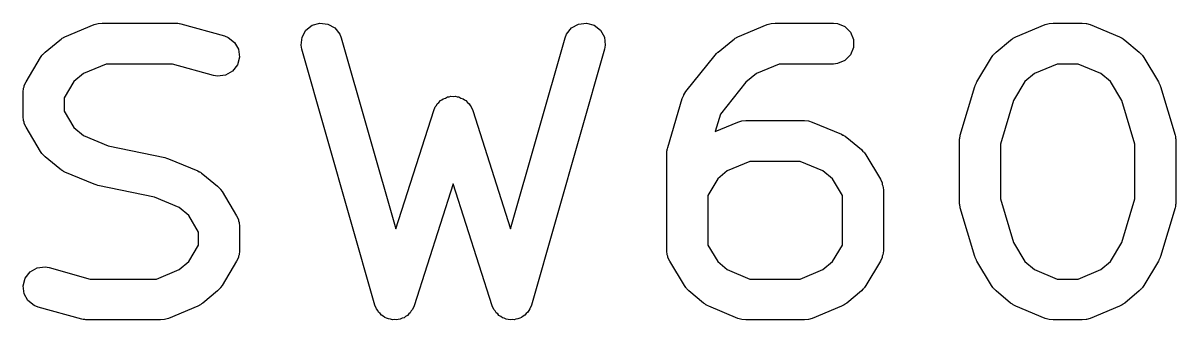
# Model space of a CAD drawing. Extents: x 2.5 to 13.9, y -9.4 to -3.9.
# Drawn here: x 12.887 to 13.1122, y -4.3088 to -4.2508 of the extents above; entities that cross this region are included whole.
import ezdxf

# ---------------------------------------------------------------- set-up
doc = ezdxf.new("R2010")
doc.units = 0
doc.header["$MEASUREMENT"] = 0
doc.layers.add('BLACK', color=7, linetype='CONTINUOUS')

msp = doc.modelspace()

# ---------------------------------------------------------------- linework, layer by layer
at = {"layer": 'BLACK', "linetype": 'CONTINUOUS'}
for p, q in [((12.89519, -4.25351), (12.90091, -4.25113)), ((12.90091, -4.25113), (12.90166, -4.2509)), ((12.90166, -4.25089), (12.90244, -4.25082)), ((12.90166, -4.2509), (12.90166, -4.25089)), ((12.90166, -4.2509), (12.90166, -4.2509)), ((12.90244, -4.25082), (12.91673, -4.25082)), ((12.91673, -4.25082), (12.91694, -4.25084)), ((12.91694, -4.25084), (12.91703, -4.25083)), ((12.91703, -4.25083), (12.91727, -4.25087)), ((12.91727, -4.25087), (12.91751, -4.25089)), ((12.91751, -4.25089), (12.91759, -4.25093)), ((12.91759, -4.25093), (12.9178, -4.25096)), ((12.9178, -4.25096), (12.92637, -4.25334)), ((12.94149, -4.25359), (12.94225, -4.25223)), ((12.94225, -4.25223), (12.94347, -4.25126)), ((12.94347, -4.25126), (12.94497, -4.25083)), ((12.94497, -4.25083), (12.94652, -4.25101)), ((12.94652, -4.25101), (12.94789, -4.25177)), ((12.94789, -4.25177), (12.94886, -4.25299)), ((12.99317, -4.25299), (12.99414, -4.25177)), ((12.99414, -4.25177), (12.99551, -4.25101)), ((12.99551, -4.25101), (12.99706, -4.25083)), ((12.99706, -4.25083), (12.99856, -4.25126)), ((12.99856, -4.25126), (12.99978, -4.25223)), ((12.99978, -4.25223), (13.00054, -4.25359)), ((13.02662, -4.25351), (13.03233, -4.25113)), ((13.03233, -4.25113), (13.03308, -4.2509)), ((13.03308, -4.2509), (13.03309, -4.2509)), ((13.03309, -4.25089), (13.03387, -4.25082)), ((13.03309, -4.2509), (13.03309, -4.25089)), ((13.03387, -4.25082), (13.0453, -4.25082)), ((13.0453, -4.25082), (13.04608, -4.25089)), ((13.04608, -4.25089), (13.04752, -4.25149)), ((13.04752, -4.25149), (13.04863, -4.2526)), ((13.04863, -4.2526), (13.04922, -4.25404)), ((13.08091, -4.25351), (13.08662, -4.25113)), ((13.08662, -4.25113), (13.08737, -4.2509)), ((13.08737, -4.2509), (13.08738, -4.25089)), ((13.08737, -4.2509), (13.08737, -4.2509)), ((13.08738, -4.25089), (13.08816, -4.25082)), ((13.08816, -4.25082), (13.09387, -4.25082)), ((13.09387, -4.25082), (13.09465, -4.25089)), ((13.09465, -4.25089), (13.09466, -4.2509)), ((13.09466, -4.2509), (13.09466, -4.2509)), ((13.09466, -4.2509), (13.09541, -4.25113)), ((13.09541, -4.25113), (13.10113, -4.25351)), ((12.89131, -4.25651), (12.89417, -4.25413)), ((12.89417, -4.25413), (12.89443, -4.25395)), ((12.89443, -4.25395), (12.8945, -4.25388)), ((12.8945, -4.25388), (12.89466, -4.25379)), ((12.89466, -4.25379), (12.89482, -4.25368)), ((12.89482, -4.25368), (12.89491, -4.25365)), ((12.89491, -4.25365), (12.89519, -4.25351)), ((12.92637, -4.25334), (12.9271, -4.25363)), ((12.9271, -4.25363), (12.92833, -4.25459)), ((12.92833, -4.25459), (12.9291, -4.25595)), ((12.94131, -4.25514), (12.94149, -4.25359)), ((12.94145, -4.25592), (12.94131, -4.25514)), ((12.94886, -4.25299), (12.94915, -4.25372)), ((12.94915, -4.25372), (12.9598, -4.29102)), ((12.98223, -4.29102), (12.99288, -4.25372)), ((12.99288, -4.25372), (12.99317, -4.25299)), ((13.00054, -4.25359), (13.00072, -4.25514)), ((13.00072, -4.25514), (13.00058, -4.25592)), ((13.02274, -4.25651), (13.0256, -4.25413)), ((13.0256, -4.25413), (13.02586, -4.25395)), ((13.02586, -4.25395), (13.02593, -4.25388)), ((13.02593, -4.25388), (13.02609, -4.25379)), ((13.02609, -4.25379), (13.02625, -4.25368)), ((13.02625, -4.25368), (13.02634, -4.25365)), ((13.02634, -4.25365), (13.02662, -4.25351)), ((13.04922, -4.25404), (13.04922, -4.2556)), ((13.07703, -4.25651), (13.07988, -4.25413)), ((13.07988, -4.25413), (13.08014, -4.25395)), ((13.08014, -4.25395), (13.08021, -4.25388)), ((13.08021, -4.25388), (13.08038, -4.25379)), ((13.08038, -4.25379), (13.08053, -4.25368)), ((13.08053, -4.25368), (13.08063, -4.25365)), ((13.08063, -4.25365), (13.08091, -4.25351)), ((13.10113, -4.25351), (13.1014, -4.25365)), ((13.1014, -4.25365), (13.1015, -4.25368)), ((13.1015, -4.25368), (13.10165, -4.25379)), ((13.10165, -4.25379), (13.10182, -4.25388)), ((13.10182, -4.25388), (13.10189, -4.25395)), ((13.10189, -4.25395), (13.10215, -4.25413)), ((13.10215, -4.25413), (13.105, -4.25651)), ((12.89044, -4.25752), (12.89071, -4.25716)), ((12.89071, -4.25716), (12.89076, -4.25706)), ((12.89076, -4.25706), (12.89084, -4.25698)), ((12.89084, -4.25698), (12.89091, -4.25689)), ((12.89091, -4.25689), (12.89099, -4.25683)), ((12.89099, -4.25683), (12.89131, -4.25651)), ((12.9291, -4.25595), (12.92929, -4.2575)), ((12.95574, -4.30592), (12.94145, -4.25592)), ((13.00058, -4.25592), (12.98629, -4.30592)), ((13.01646, -4.26422), (13.02218, -4.25708)), ((13.02218, -4.25708), (13.02219, -4.25707)), ((13.02219, -4.25706), (13.02246, -4.25679)), ((13.02219, -4.25707), (13.02219, -4.25706)), ((13.02246, -4.25679), (13.02272, -4.25652)), ((13.02272, -4.25652), (13.02273, -4.25652)), ((13.02273, -4.25652), (13.02274, -4.25651)), ((13.04863, -4.25704), (13.04752, -4.25814)), ((13.04922, -4.2556), (13.04863, -4.25704)), ((13.07616, -4.25752), (13.07643, -4.25716)), ((13.07643, -4.25716), (13.07648, -4.25706)), ((13.07648, -4.25706), (13.07656, -4.25698)), ((13.07656, -4.25698), (13.07662, -4.25689)), ((13.07662, -4.25689), (13.07671, -4.25683)), ((13.07671, -4.25683), (13.07703, -4.25651)), ((13.105, -4.25651), (13.10532, -4.25683)), ((13.10532, -4.25683), (13.10541, -4.25689)), ((13.10541, -4.25689), (13.10547, -4.25698)), ((13.10547, -4.25698), (13.10555, -4.25706)), ((13.10555, -4.25706), (13.1056, -4.25716)), ((13.1056, -4.25716), (13.10587, -4.25752)), ((12.88759, -4.26228), (12.89044, -4.25752)), ((12.90324, -4.25882), (12.89883, -4.26066)), ((12.91618, -4.25882), (12.90324, -4.25882)), ((12.92423, -4.26105), (12.91618, -4.25882)), ((12.92887, -4.259), (12.92791, -4.26023)), ((12.92929, -4.2575), (12.92887, -4.259)), ((13.03467, -4.25882), (13.03025, -4.26066)), ((13.0453, -4.25882), (13.03467, -4.25882)), ((13.04608, -4.25874), (13.0453, -4.25882)), ((13.04752, -4.25814), (13.04608, -4.25874)), ((13.0733, -4.26228), (13.07616, -4.25752)), ((13.08896, -4.25882), (13.08454, -4.26066)), ((13.09307, -4.25882), (13.08896, -4.25882)), ((13.09749, -4.26066), (13.09307, -4.25882)), ((13.10587, -4.25752), (13.10873, -4.26228)), ((12.89883, -4.26066), (12.89695, -4.26222)), ((12.925, -4.26119), (12.92423, -4.26105)), ((12.92655, -4.261), (12.925, -4.26119)), ((12.92791, -4.26023), (12.92655, -4.261)), ((13.03025, -4.26066), (13.02817, -4.26239)), ((13.08454, -4.26066), (13.08267, -4.26222)), ((13.09936, -4.26222), (13.09749, -4.26066)), ((12.88702, -4.26434), (12.88709, -4.26356)), ((12.88709, -4.26356), (12.88721, -4.26329)), ((12.88721, -4.26329), (12.88725, -4.26299)), ((12.88725, -4.26299), (12.88759, -4.26228)), ((12.89695, -4.26222), (12.89502, -4.26545)), ((13.02817, -4.26239), (13.02319, -4.26861)), ((13.07004, -4.27272), (13.0729, -4.26319)), ((13.0729, -4.26319), (13.07295, -4.26305)), ((13.07295, -4.26305), (13.07296, -4.26299)), ((13.07296, -4.26299), (13.07309, -4.26273)), ((13.07309, -4.26273), (13.0732, -4.26247)), ((13.0732, -4.26247), (13.07324, -4.26242)), ((13.07324, -4.26242), (13.0733, -4.26228)), ((13.08267, -4.26222), (13.08042, -4.26597)), ((13.10161, -4.26597), (13.09936, -4.26222)), ((13.10873, -4.26228), (13.10879, -4.26242)), ((13.10879, -4.26242), (13.10883, -4.26247)), ((13.10883, -4.26247), (13.10894, -4.26273)), ((13.10894, -4.26273), (13.10907, -4.26299)), ((13.10907, -4.26299), (13.10908, -4.26305)), ((13.10908, -4.26305), (13.10913, -4.26319)), ((13.10913, -4.26319), (13.11199, -4.27272)), ((12.88702, -4.2691), (12.88702, -4.26434)), ((12.89502, -4.26545), (12.89502, -4.268)), ((12.96788, -4.26661), (12.96823, -4.26632)), ((12.96823, -4.26632), (12.96852, -4.26597)), ((12.96852, -4.26597), (12.96882, -4.26582)), ((12.96882, -4.26582), (12.96908, -4.2656)), ((12.96908, -4.2656), (12.96951, -4.26547)), ((12.96951, -4.26547), (12.96991, -4.26526)), ((12.96991, -4.26526), (12.97024, -4.26523)), ((12.97024, -4.26523), (12.97056, -4.26513)), ((12.97056, -4.26513), (12.97102, -4.26517)), ((12.97102, -4.26517), (12.97147, -4.26513)), ((12.97147, -4.26513), (12.97179, -4.26523)), ((12.97179, -4.26523), (12.97212, -4.26526)), ((12.97212, -4.26526), (12.97252, -4.26547)), ((12.97252, -4.26547), (12.97295, -4.2656)), ((12.97295, -4.2656), (12.97321, -4.26582)), ((12.97321, -4.26582), (12.97351, -4.26597)), ((12.97351, -4.26597), (12.9738, -4.26632)), ((12.9738, -4.26632), (12.97415, -4.26661)), ((13.0129, -4.2751), (13.01576, -4.26557)), ((13.01576, -4.26557), (13.01603, -4.26491)), ((13.01603, -4.26491), (13.01604, -4.26488)), ((13.01604, -4.26488), (13.01605, -4.26486)), ((13.01605, -4.26485), (13.01607, -4.26482)), ((13.01605, -4.26486), (13.01605, -4.26485)), ((13.01607, -4.26482), (13.01646, -4.26422)), ((13.08042, -4.26597), (13.07787, -4.27445)), ((13.10416, -4.27445), (13.10161, -4.26597)), ((12.89502, -4.268), (12.89695, -4.27123)), ((12.9598, -4.29102), (12.96721, -4.26788)), ((12.96721, -4.26788), (12.96752, -4.26716)), ((12.96752, -4.26716), (12.96773, -4.26691)), ((12.96773, -4.26691), (12.96788, -4.26661)), ((12.97415, -4.26661), (12.9743, -4.26691)), ((12.9743, -4.26691), (12.97451, -4.26716)), ((12.97451, -4.26716), (12.97482, -4.26788)), ((12.97482, -4.26788), (12.98223, -4.29102)), ((13.02319, -4.26861), (13.02217, -4.27203)), ((12.88709, -4.26988), (12.88702, -4.2691)), ((12.88721, -4.27016), (12.88709, -4.26988)), ((12.88725, -4.27045), (12.88721, -4.27016)), ((12.88759, -4.27116), (12.88725, -4.27045)), ((13.02217, -4.27203), (13.02662, -4.27017)), ((13.02662, -4.27017), (13.02737, -4.26994)), ((13.02737, -4.26994), (13.02737, -4.26994)), ((13.02737, -4.26994), (13.02738, -4.26994)), ((13.02738, -4.26994), (13.02816, -4.26986)), ((13.02816, -4.26986), (13.03959, -4.26986)), ((13.03959, -4.26986), (13.04037, -4.26994)), ((13.04037, -4.26994), (13.04037, -4.26994)), ((13.04037, -4.26994), (13.04038, -4.26994)), ((13.04038, -4.26994), (13.04113, -4.27017)), ((13.04113, -4.27017), (13.04684, -4.27255)), ((12.89044, -4.27592), (12.88759, -4.27116)), ((12.89695, -4.27123), (12.89883, -4.27279)), ((12.89883, -4.27279), (12.90363, -4.27479)), ((13.04684, -4.27255), (13.04712, -4.2727)), ((13.04712, -4.2727), (13.04721, -4.27273)), ((13.04721, -4.27273), (13.04737, -4.27284)), ((13.04737, -4.27284), (13.04753, -4.27292)), ((13.04753, -4.27292), (13.0476, -4.273)), ((13.0476, -4.273), (13.04786, -4.27317)), ((13.04786, -4.27317), (13.05072, -4.27555)), ((13.06993, -4.27329), (13.06995, -4.27308)), ((13.06995, -4.27308), (13.06999, -4.27299)), ((13.06999, -4.27299), (13.07004, -4.27272)), ((13.11199, -4.27272), (13.11204, -4.27299)), ((13.11204, -4.27299), (13.11208, -4.27308)), ((13.11208, -4.27308), (13.1121, -4.27329)), ((12.90363, -4.27479), (12.91469, -4.27709)), ((13.01281, -4.27547), (13.01284, -4.27538)), ((13.01284, -4.27538), (13.0129, -4.2751)), ((13.06987, -4.27386), (13.0699, -4.27358)), ((13.06987, -4.28577), (13.06987, -4.27386)), ((13.06989, -4.27349), (13.06993, -4.27329)), ((13.0699, -4.27358), (13.06989, -4.27349)), ((13.07787, -4.27445), (13.07787, -4.28518)), ((13.10416, -4.28518), (13.10416, -4.27445)), ((13.1121, -4.27329), (13.11214, -4.27349)), ((13.11214, -4.27349), (13.11213, -4.27358)), ((13.11213, -4.27358), (13.11216, -4.27386)), ((13.11216, -4.27386), (13.11216, -4.28577)), ((12.89071, -4.27629), (12.89044, -4.27592)), ((12.89076, -4.27638), (12.89071, -4.27629)), ((12.89084, -4.27646), (12.89076, -4.27638)), ((12.89091, -4.27655), (12.89084, -4.27646)), ((12.89099, -4.27661), (12.89091, -4.27655)), ((12.89131, -4.27694), (12.89099, -4.27661)), ((12.89417, -4.27932), (12.89131, -4.27694)), ((12.91469, -4.27709), (12.91505, -4.2772)), ((12.91505, -4.2772), (12.91541, -4.27732)), ((12.91541, -4.27732), (12.92113, -4.2797)), ((13.01273, -4.27625), (13.01276, -4.27596)), ((13.01273, -4.29529), (13.01273, -4.27625)), ((13.01275, -4.27587), (13.01279, -4.27567)), ((13.01276, -4.27596), (13.01275, -4.27587)), ((13.01279, -4.27567), (13.01281, -4.27547)), ((13.05072, -4.27555), (13.05104, -4.27588)), ((13.05104, -4.27588), (13.05112, -4.27594)), ((13.05112, -4.27594), (13.05119, -4.27603)), ((13.05119, -4.27603), (13.05127, -4.27611)), ((13.05127, -4.27611), (13.05132, -4.2762)), ((13.05132, -4.2762), (13.05159, -4.27657)), ((13.05159, -4.27657), (13.05445, -4.28133)), ((12.89443, -4.2795), (12.89417, -4.27932)), ((12.8945, -4.27957), (12.89443, -4.2795)), ((12.89466, -4.27965), (12.8945, -4.27957)), ((12.89482, -4.27976), (12.89466, -4.27965)), ((12.89491, -4.27979), (12.89482, -4.27976)), ((12.89519, -4.27994), (12.89491, -4.27979)), ((12.90091, -4.28232), (12.89519, -4.27994)), ((12.92113, -4.2797), (12.9214, -4.27985)), ((12.9214, -4.27985), (12.9215, -4.27988)), ((12.9215, -4.27988), (12.92165, -4.27998)), ((13.02454, -4.27971), (13.02267, -4.28127)), ((13.02896, -4.27786), (13.02454, -4.27971)), ((13.03879, -4.27786), (13.02896, -4.27786)), ((13.0432, -4.27971), (13.03879, -4.27786)), ((13.04508, -4.28127), (13.0432, -4.27971)), ((12.92165, -4.27998), (12.92182, -4.28007)), ((12.92182, -4.28007), (12.92189, -4.28014)), ((12.92189, -4.28014), (12.92215, -4.28032)), ((12.92215, -4.28032), (12.925, -4.2827)), ((13.02267, -4.28127), (13.02073, -4.2845)), ((13.04702, -4.2845), (13.04508, -4.28127)), ((13.05445, -4.28133), (13.05478, -4.28204)), ((13.05478, -4.28204), (13.05482, -4.28233)), ((12.90127, -4.28243), (12.90091, -4.28232)), ((12.90163, -4.28254), (12.90127, -4.28243)), ((12.91268, -4.28485), (12.90163, -4.28254)), ((12.925, -4.2827), (12.92532, -4.28302)), ((12.92532, -4.28302), (12.92541, -4.28308)), ((12.92541, -4.28308), (12.92547, -4.28317)), ((12.92547, -4.28317), (12.92555, -4.28326)), ((12.92555, -4.28326), (12.9256, -4.28335)), ((12.9256, -4.28335), (12.92587, -4.28371)), ((12.92587, -4.28371), (12.92873, -4.28847)), ((12.97102, -4.28223), (12.9634, -4.30604)), ((12.97863, -4.30604), (12.97102, -4.28223)), ((13.05482, -4.28233), (13.05494, -4.28261)), ((13.05494, -4.28261), (13.05502, -4.28339)), ((13.05502, -4.28339), (13.05502, -4.29529)), ((12.91749, -4.28685), (12.91268, -4.28485)), ((13.02073, -4.2845), (13.02073, -4.29419)), ((13.04702, -4.29419), (13.04702, -4.2845)), ((13.0699, -4.28605), (13.06987, -4.28577)), ((13.06989, -4.28615), (13.0699, -4.28605)), ((13.06993, -4.28635), (13.06989, -4.28615)), ((13.06995, -4.28655), (13.06993, -4.28635)), ((13.06999, -4.28664), (13.06995, -4.28655)), ((13.07004, -4.28692), (13.06999, -4.28664)), ((13.07787, -4.28518), (13.08042, -4.29366)), ((13.10161, -4.29366), (13.10416, -4.28518)), ((13.11204, -4.28664), (13.11199, -4.28692)), ((13.11208, -4.28655), (13.11204, -4.28664)), ((13.1121, -4.28635), (13.11208, -4.28655)), ((13.11214, -4.28615), (13.1121, -4.28635)), ((13.11216, -4.28577), (13.11213, -4.28605)), ((13.11213, -4.28605), (13.11214, -4.28615)), ((12.91936, -4.28841), (12.91749, -4.28685)), ((12.9213, -4.29164), (12.91936, -4.28841)), ((12.92873, -4.28847), (12.92907, -4.28918)), ((13.0729, -4.29644), (13.07004, -4.28692)), ((13.11199, -4.28692), (13.10913, -4.29644)), ((12.92907, -4.28918), (12.92911, -4.28948)), ((12.92911, -4.28948), (12.92922, -4.28975)), ((12.92922, -4.28975), (12.9293, -4.29053)), ((12.9293, -4.29053), (12.9293, -4.29529)), ((12.9213, -4.29419), (12.9213, -4.29164)), ((12.91936, -4.29742), (12.9213, -4.29419)), ((12.9293, -4.29529), (12.92922, -4.29607)), ((13.01281, -4.29607), (13.01273, -4.29529)), ((13.02073, -4.29419), (13.02267, -4.29742)), ((13.04508, -4.29742), (13.04702, -4.29419)), ((13.05502, -4.29529), (13.05494, -4.29607)), ((13.08042, -4.29366), (13.08267, -4.29742)), ((13.09936, -4.29742), (13.10161, -4.29366)), ((12.91749, -4.29898), (12.91936, -4.29742)), ((12.92873, -4.29735), (12.92587, -4.30211)), ((12.92907, -4.29664), (12.92873, -4.29735)), ((12.92911, -4.29635), (12.92907, -4.29664)), ((12.92922, -4.29607), (12.92911, -4.29635)), ((13.01292, -4.29635), (13.01281, -4.29607)), ((13.01296, -4.29664), (13.01292, -4.29635)), ((13.0133, -4.29735), (13.01296, -4.29664)), ((13.01616, -4.30211), (13.0133, -4.29735)), ((13.02267, -4.29742), (13.02454, -4.29898)), ((13.0432, -4.29898), (13.04508, -4.29742)), ((13.05445, -4.29735), (13.05159, -4.30211)), ((13.05478, -4.29664), (13.05445, -4.29735)), ((13.05482, -4.29635), (13.05478, -4.29664)), ((13.05494, -4.29607), (13.05482, -4.29635)), ((13.07295, -4.29658), (13.0729, -4.29644)), ((13.07296, -4.29664), (13.07295, -4.29658)), ((13.07309, -4.2969), (13.07296, -4.29664)), ((13.0732, -4.29717), (13.07309, -4.2969)), ((13.07324, -4.29722), (13.0732, -4.29717)), ((13.0733, -4.29735), (13.07324, -4.29722)), ((13.07616, -4.30211), (13.0733, -4.29735)), ((13.08267, -4.29742), (13.08454, -4.29898)), ((13.09749, -4.29898), (13.09936, -4.29742)), ((13.10873, -4.29735), (13.10587, -4.30211)), ((13.10879, -4.29722), (13.10873, -4.29735)), ((13.10883, -4.29717), (13.10879, -4.29722)), ((13.10894, -4.2969), (13.10883, -4.29717)), ((13.10907, -4.29664), (13.10894, -4.2969)), ((13.10908, -4.29658), (13.10907, -4.29664)), ((13.10913, -4.29644), (13.10908, -4.29658)), ((12.88744, -4.30063), (12.88841, -4.29941)), ((12.88841, -4.29941), (12.88976, -4.29864)), ((12.88976, -4.29864), (12.89131, -4.29845)), ((12.89131, -4.29845), (12.89209, -4.29858)), ((12.89209, -4.29858), (12.90013, -4.30082)), ((12.91307, -4.30082), (12.91749, -4.29898)), ((13.02454, -4.29898), (13.02896, -4.30082)), ((13.03879, -4.30082), (13.0432, -4.29898)), ((13.08454, -4.29898), (13.08896, -4.30082)), ((13.09307, -4.30082), (13.09749, -4.29898)), ((12.88703, -4.30214), (12.88744, -4.30063)), ((12.88722, -4.30369), (12.88703, -4.30214)), ((12.90013, -4.30082), (12.91307, -4.30082)), ((12.9256, -4.30248), (12.92555, -4.30257)), ((12.92587, -4.30211), (12.9256, -4.30248)), ((13.01643, -4.30248), (13.01616, -4.30211)), ((13.01648, -4.30257), (13.01643, -4.30248)), ((13.02896, -4.30082), (13.03879, -4.30082)), ((13.05132, -4.30248), (13.05127, -4.30257)), ((13.05159, -4.30211), (13.05132, -4.30248)), ((13.07643, -4.30248), (13.07616, -4.30211)), ((13.07648, -4.30257), (13.07643, -4.30248)), ((13.08896, -4.30082), (13.09307, -4.30082)), ((13.1056, -4.30248), (13.10555, -4.30257)), ((13.10587, -4.30211), (13.1056, -4.30248)), ((12.88798, -4.30505), (12.88722, -4.30369)), ((12.925, -4.30313), (12.92215, -4.30551)), ((12.92532, -4.3028), (12.925, -4.30313)), ((12.92541, -4.30274), (12.92532, -4.3028)), ((12.92547, -4.30265), (12.92541, -4.30274)), ((12.92555, -4.30257), (12.92547, -4.30265)), ((13.01656, -4.30265), (13.01648, -4.30257)), ((13.01662, -4.30274), (13.01656, -4.30265)), ((13.01671, -4.3028), (13.01662, -4.30274)), ((13.01703, -4.30313), (13.01671, -4.3028)), ((13.01988, -4.30551), (13.01703, -4.30313)), ((13.05072, -4.30313), (13.04786, -4.30551)), ((13.05104, -4.3028), (13.05072, -4.30313)), ((13.05112, -4.30274), (13.05104, -4.3028)), ((13.05119, -4.30265), (13.05112, -4.30274)), ((13.05127, -4.30257), (13.05119, -4.30265)), ((13.07656, -4.30265), (13.07648, -4.30257)), ((13.07662, -4.30274), (13.07656, -4.30265)), ((13.07671, -4.3028), (13.07662, -4.30274)), ((13.07703, -4.30313), (13.07671, -4.3028)), ((13.07988, -4.30551), (13.07703, -4.30313)), ((13.105, -4.30313), (13.10215, -4.30551)), ((13.10532, -4.3028), (13.105, -4.30313)), ((13.10541, -4.30274), (13.10532, -4.3028)), ((13.10547, -4.30265), (13.10541, -4.30274)), ((13.10555, -4.30257), (13.10547, -4.30265)), ((12.88921, -4.30601), (12.88798, -4.30505)), ((12.88994, -4.30629), (12.88921, -4.30601)), ((12.89852, -4.30867), (12.88994, -4.30629)), ((12.92113, -4.30613), (12.91541, -4.30851)), ((12.9214, -4.30598), (12.92113, -4.30613)), ((12.9215, -4.30595), (12.9214, -4.30598)), ((12.92165, -4.30585), (12.9215, -4.30595)), ((12.92182, -4.30576), (12.92165, -4.30585)), ((12.92189, -4.30569), (12.92182, -4.30576)), ((12.92215, -4.30551), (12.92189, -4.30569)), ((12.95603, -4.30665), (12.95574, -4.30592)), ((12.95574, -4.30592), (12.95574, -4.30592)), ((12.95574, -4.30592), (12.95574, -4.30592)), ((12.95574, -4.30592), (12.95574, -4.30592)), ((12.95628, -4.30696), (12.95603, -4.30665)), ((12.95646, -4.30731), (12.95628, -4.30696)), ((12.96309, -4.30676), (12.96283, -4.30706)), ((12.96339, -4.30604), (12.96309, -4.30676)), ((12.9634, -4.30604), (12.96339, -4.30604)), ((12.9634, -4.30604), (12.9634, -4.30604)), ((12.9634, -4.30604), (12.9634, -4.30604)), ((12.97864, -4.30604), (12.97863, -4.30604)), ((12.97895, -4.30676), (12.97864, -4.30604)), ((12.97864, -4.30604), (12.97864, -4.30604)), ((12.97864, -4.30604), (12.97864, -4.30604)), ((12.9792, -4.30706), (12.97895, -4.30676)), ((12.98576, -4.30696), (12.98557, -4.30731)), ((12.986, -4.30665), (12.98576, -4.30696)), ((12.98629, -4.30592), (12.986, -4.30665)), ((12.98629, -4.30592), (12.98629, -4.30592)), ((12.98629, -4.30592), (12.98629, -4.30592)), ((12.98629, -4.30592), (12.98629, -4.30592)), ((13.02014, -4.30569), (13.01988, -4.30551)), ((13.02021, -4.30576), (13.02014, -4.30569)), ((13.02038, -4.30585), (13.02021, -4.30576)), ((13.02053, -4.30595), (13.02038, -4.30585)), ((13.02063, -4.30598), (13.02053, -4.30595)), ((13.02091, -4.30613), (13.02063, -4.30598)), ((13.02662, -4.30851), (13.02091, -4.30613)), ((13.04684, -4.30613), (13.04113, -4.30851)), ((13.04712, -4.30598), (13.04684, -4.30613)), ((13.04721, -4.30595), (13.04712, -4.30598)), ((13.04737, -4.30585), (13.04721, -4.30595)), ((13.04753, -4.30576), (13.04737, -4.30585)), ((13.0476, -4.30569), (13.04753, -4.30576)), ((13.04786, -4.30551), (13.0476, -4.30569)), ((13.08014, -4.30569), (13.07988, -4.30551)), ((13.08021, -4.30576), (13.08014, -4.30569)), ((13.08038, -4.30585), (13.08021, -4.30576)), ((13.08053, -4.30595), (13.08038, -4.30585)), ((13.08063, -4.30598), (13.08053, -4.30595)), ((13.08091, -4.30613), (13.08063, -4.30598)), ((13.08662, -4.30851), (13.08091, -4.30613)), ((13.10113, -4.30613), (13.09541, -4.30851)), ((13.1014, -4.30598), (13.10113, -4.30613)), ((13.1015, -4.30595), (13.1014, -4.30598)), ((13.10165, -4.30585), (13.1015, -4.30595)), ((13.10182, -4.30576), (13.10165, -4.30585)), ((13.10189, -4.30569), (13.10182, -4.30576)), ((13.10215, -4.30551), (13.10189, -4.30569)), ((12.89873, -4.30871), (12.89852, -4.30867)), ((12.89881, -4.30874), (12.89873, -4.30871)), ((12.89905, -4.30876), (12.89881, -4.30874)), ((12.89929, -4.30881), (12.89905, -4.30876)), ((12.89937, -4.3088), (12.89929, -4.30881)), ((12.89959, -4.30882), (12.89937, -4.3088)), ((12.91387, -4.30882), (12.89959, -4.30882)), ((12.91465, -4.30874), (12.91387, -4.30882)), ((12.91466, -4.30874), (12.91465, -4.30874)), ((12.91541, -4.30851), (12.91466, -4.30874)), ((12.91466, -4.30874), (12.91466, -4.30874)), ((12.95676, -4.30756), (12.95646, -4.30731)), ((12.957, -4.30787), (12.95676, -4.30756)), ((12.95735, -4.30806), (12.957, -4.30787)), ((12.95765, -4.30832), (12.95735, -4.30806)), ((12.95802, -4.30844), (12.95765, -4.30832)), ((12.95836, -4.30863), (12.95802, -4.30844)), ((12.95876, -4.30867), (12.95836, -4.30863)), ((12.95913, -4.30879), (12.95876, -4.30867)), ((12.95952, -4.30876), (12.95913, -4.30879)), ((12.95991, -4.3088), (12.95952, -4.30876)), ((12.96029, -4.3087), (12.95991, -4.3088)), ((12.96069, -4.30866), (12.96029, -4.3087)), ((12.96104, -4.30848), (12.96069, -4.30866)), ((12.96141, -4.30838), (12.96104, -4.30848)), ((12.96172, -4.30813), (12.96141, -4.30838)), ((12.96208, -4.30795), (12.96172, -4.30813)), ((12.96233, -4.30765), (12.96208, -4.30795)), ((12.96264, -4.3074), (12.96233, -4.30765)), ((12.96283, -4.30706), (12.96264, -4.3074)), ((12.97939, -4.3074), (12.9792, -4.30706)), ((12.9797, -4.30765), (12.97939, -4.3074)), ((12.97995, -4.30795), (12.9797, -4.30765)), ((12.98031, -4.30813), (12.97995, -4.30795)), ((12.98062, -4.30838), (12.98031, -4.30813)), ((12.98099, -4.30848), (12.98062, -4.30838)), ((12.98134, -4.30866), (12.98099, -4.30848)), ((12.98174, -4.3087), (12.98134, -4.30866)), ((12.98212, -4.3088), (12.98174, -4.3087)), ((12.98251, -4.30876), (12.98212, -4.3088)), ((12.9829, -4.30879), (12.98251, -4.30876)), ((12.98327, -4.30867), (12.9829, -4.30879)), ((12.98367, -4.30863), (12.98327, -4.30867)), ((12.98401, -4.30844), (12.98367, -4.30863)), ((12.98438, -4.30832), (12.98401, -4.30844)), ((12.98468, -4.30806), (12.98438, -4.30832)), ((12.98503, -4.30787), (12.98468, -4.30806)), ((12.98527, -4.30756), (12.98503, -4.30787)), ((12.98557, -4.30731), (12.98527, -4.30756)), ((13.02737, -4.30874), (13.02662, -4.30851)), ((13.02738, -4.30874), (13.02737, -4.30874)), ((13.02737, -4.30874), (13.02737, -4.30874)), ((13.02816, -4.30882), (13.02738, -4.30874)), ((13.03959, -4.30882), (13.02816, -4.30882)), ((13.04037, -4.30874), (13.03959, -4.30882)), ((13.04038, -4.30874), (13.04037, -4.30874)), ((13.04037, -4.30874), (13.04037, -4.30874)), ((13.04113, -4.30851), (13.04038, -4.30874)), ((13.08737, -4.30874), (13.08662, -4.30851)), ((13.08738, -4.30874), (13.08737, -4.30874)), ((13.08737, -4.30874), (13.08737, -4.30874)), ((13.08816, -4.30882), (13.08738, -4.30874)), ((13.09387, -4.30882), (13.08816, -4.30882)), ((13.09465, -4.30874), (13.09387, -4.30882)), ((13.09466, -4.30874), (13.09465, -4.30874)), ((13.09541, -4.30851), (13.09466, -4.30874)), ((13.09466, -4.30874), (13.09466, -4.30874))]:
    msp.add_line(p, q, dxfattribs=at)

doc.saveas('drawing.dxf')
